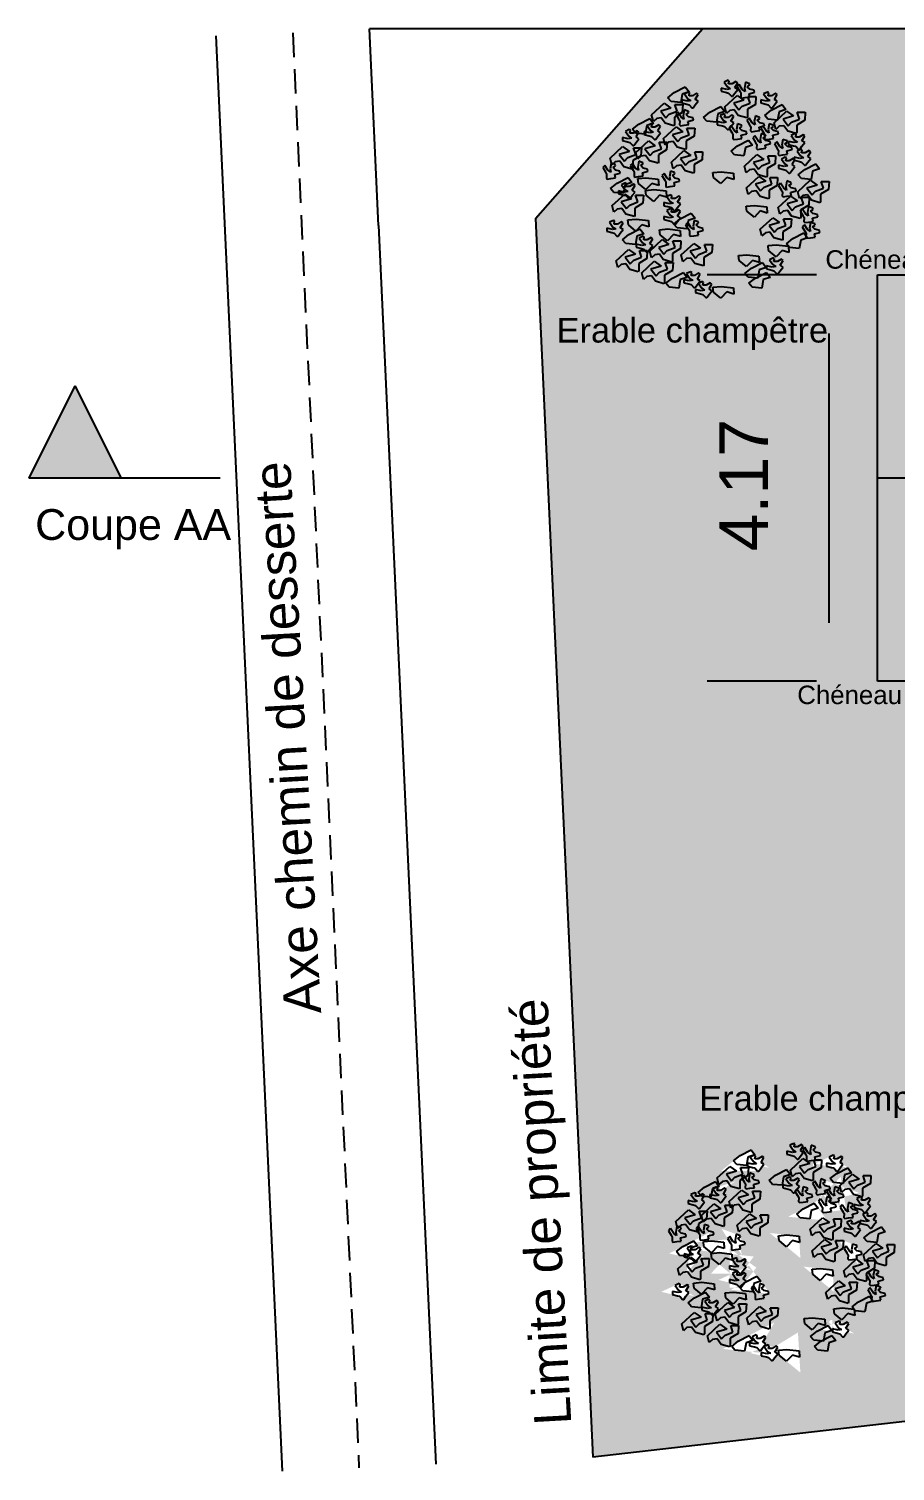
# Model space of a CAD drawing. Header units: millimetres. Extents: x 2331 to 2518, y 1657 to 1762.
# Drawn here: x 2482.19 to 2491.09, y 1734.57 to 1749.39 of the extents above; entities that cross this region are included whole.
import ezdxf

# ---------------------------------------------------------------- set-up
doc = ezdxf.new("R2010")
doc.units = ezdxf.units.MM
doc.linetypes.add('CACHE', pattern=[0.375, 0.25, -0.125])
for name, color, linetype in [('Cotations', 1, 'Continuous'), ('Espaces verts', 82, 'Continuous'), ('LimitesCommunes', 6, 'Continuous'), ('LimitesLot', 5, 'Continuous'), ('Maison', 7, 'Continuous'), ('Texte', 7, 'Continuous')]:
    doc.layers.add(name, color=color, linetype=linetype)
doc.styles.get("Standard").update_dxf_attribs({"font": 'arial.ttf'})
doc.dimstyles.new('ISO-25', dxfattribs={"dimtxt": 2.5, "dimasz": 2.5, "dimexe": 1.25, "dimexo": 0.625, "dimtad": 1, "dimtxsty": 'Standard', "dimcen": 2.5, "dimadec": 0, "dimazin": 0, "dimtfac": 1, "dimtmove": 0, "dimatfit": 3, "dimfxl": 1, "dimarcsym": 0})

# ---------------------------------------------------------------- blocks, each defined once
blk = doc.blocks.new('*D106')
at = {"layer": 'Cotations', "color": 0, "lineweight": -2, "transparency": 16777216}
for p, q in [((2490.907, 1745.398), (2490.907, 1746.473)), ((2500.704, 1745.398), (2500.704, 1746.473)), ((2491.507, 1745.223), (2500.104, 1745.223))]:
    blk.add_line(p, q, dxfattribs=at)
at = {"layer": 'Cotations', "color": 0, "transparency": 16777216}
for points in [[(2491.507, 1745.323), (2491.507, 1745.123), (2490.907, 1745.223)], [(2500.104, 1745.323), (2500.104, 1745.123), (2500.704, 1745.223)]]:
    blk.add_solid(points, dxfattribs=at)
at = {"layer": 'Defpoints', "color": 0, "transparency": 16777216}
for p in [(2500.704, 1745.223), (2490.907, 1744.773), (2500.704, 1744.773)]:
    blk.add_point(p, dxfattribs=at)
at = {"layer": 'Cotations', "color": 0, "transparency": 16777216, "insert": (2493.658, 1746.103), "char_height": 0.5, "attachment_point": 5}
blk.add_mtext('9.80', dxfattribs=at)
blk = doc.blocks.new('*D108')
at = {"layer": 'Cotations', "color": 0, "lineweight": -2, "transparency": 16777216}
for p, q in [((2490.282, 1746.859), (2489.16, 1746.859)), ((2490.41, 1743.287), (2490.41, 1746.259)), ((2490.282, 1742.687), (2489.16, 1742.687))]:
    blk.add_line(p, q, dxfattribs=at)
at = {"layer": 'Cotations', "color": 0, "transparency": 16777216}
for points in [[(2490.31, 1746.259), (2490.51, 1746.259), (2490.41, 1746.859)], [(2490.31, 1743.287), (2490.51, 1743.287), (2490.41, 1742.687)]]:
    blk.add_solid(points, dxfattribs=at)
at = {"layer": 'Defpoints', "color": 0, "transparency": 16777216}
for p in [(2490.41, 1746.859), (2490.907, 1746.859), (2490.907, 1742.687)]:
    blk.add_point(p, dxfattribs=at)
at = {"layer": 'Cotations', "color": 0, "transparency": 16777216, "insert": (2489.534, 1744.7), "char_height": 0.5, "attachment_point": 5, "rotation": 90}
blk.add_mtext('4.17', dxfattribs=at)
blk = doc.blocks.new('BRANCHO1', base_point=(16.66, 36.12))
for p, q in [((16.573, 36.1498), (16.6363, 36.2083)), ((16.6707, 36.1837), (16.619, 36.1683)), ((16.619, 36.1683), (16.6449, 36.1344)), ((16.6363, 36.2083), (16.6707, 36.1837)), ((16.6622, 36.1529), (16.7024, 36.1683)), ((16.7024, 36.1683), (16.6909, 36.2022)), ((16.6909, 36.2022), (16.7311, 36.2022)), ((16.7311, 36.2022), (16.7283, 36.1621)), ((16.5817, 36.1159), (16.573, 36.1498)), ((16.5989, 36.1313), (16.5817, 36.1159)), ((16.6219, 36.1344), (16.5989, 36.1313)), ((16.642, 36.1067), (16.6219, 36.1344)), ((16.6851, 36.0944), (16.642, 36.1067)), ((16.6449, 36.1344), (16.6622, 36.1529)), ((16.688, 36.1005), (16.6851, 36.0944)), ((16.7283, 36.1621), (16.688, 36.1375)), ((16.688, 36.1375), (16.688, 36.1005))]:
    blk.add_line(p, q)
blk = doc.blocks.new('BRANCHO2', base_point=(16.83, 36.07))
for p, q in [((16.7826, 36.0972), (16.8244, 36.1012)), ((16.7857, 36.0721), (16.7826, 36.0972)), ((16.8244, 36.1012), (16.8867, 36.0942)), ((16.8867, 36.0942), (16.8887, 36.0624)), ((16.8235, 36.041), (16.7857, 36.0721)), ((16.8534, 36.0726), (16.8235, 36.041)), ((16.8887, 36.0624), (16.8534, 36.0726))]:
    blk.add_line(p, q)
blk = doc.blocks.new('BRANCHO3', base_point=(16.71, 35.96))
for p, q in [((16.6899, 36.0349), (16.6698, 36.0256)), ((16.6698, 36.0256), (16.687, 36.001)), ((16.6956, 36.0318), (16.6899, 36.0349)), ((16.6927, 36.0165), (16.6956, 36.0318)), ((16.7301, 36.0288), (16.71, 36.0165)), ((16.7243, 35.9979), (16.7387, 36.0226)), ((16.7387, 36.0226), (16.7301, 36.0288)), ((16.6554, 35.9949), (16.6554, 35.9795)), ((16.6841, 35.9887), (16.6554, 35.9949)), ((16.6554, 35.9795), (16.6812, 35.9733)), ((16.6812, 35.9733), (16.6927, 35.9702)), ((16.7014, 35.9918), (16.6841, 35.9887)), ((16.687, 36.001), (16.7014, 35.9918)), ((16.71, 36.0165), (16.6927, 36.0165)), ((16.6927, 35.9702), (16.7071, 35.9548)), ((16.7071, 35.9548), (16.7128, 35.9548)), ((16.7128, 35.9548), (16.7243, 35.9702)), ((16.7387, 35.9887), (16.7243, 35.9979)), ((16.7243, 35.9702), (16.7387, 35.9887))]:
    blk.add_line(p, q)

msp = doc.modelspace()

# ---------------------------------------------------------------- hatches: boundary and pattern name
at = {"layer": 'Espaces verts', "transparency": 33554508}
h = msp.add_hatch(color=256, dxfattribs=at)
h.dxf.hatch_style = 1
h.paths.add_polyline_path([(2493.119, 1741.107), (2493.119, 1742.687), (2490.907, 1742.687), (2490.907, 1746.859), (2492.74, 1746.859), (2492.74, 1749.387), (2489.11, 1749.387), (2487.397, 1747.44), (2487.984, 1734.717), (2500.606, 1736.164), (2500.211, 1739.968), (2500.798, 1740.03), (2500.515, 1742.687), (2498.492, 1742.687), (2498.492, 1741.107)])
h.paths.add_polyline_path([(2497.134, 1738.077), (2497.162, 1738.066), (2497.187, 1738.109)], flags=16)
h.paths.add_polyline_path([(2496.613, 1737.213), (2496.613, 1737.125), (2496.642, 1737.136), (2496.616, 1737.213)], flags=16)
h.paths.add_polyline_path([(2496.971, 1737.995), (2496.786, 1737.937), (2496.833, 1737.911)], flags=16)
h.paths.add_polyline_path([(2496.711, 1737.472), (2496.585, 1737.257), (2496.695, 1737.186), (2496.685, 1737.199), (2496.622, 1737.212), (2496.596, 1737.215), (2496.585, 1737.201), (2496.465, 1737.039), (2496.494, 1737.208), (2496.292, 1737.256)], flags=16)
h.paths.add_polyline_path([(2496.39, 1737.294), (2496.415, 1737.315), (2496.521, 1737.201), (2496.338, 1737.25), (2496.371, 1737.266), (2496.346, 1737.294)], flags=0)
h.paths.add_polyline_path([(2496.948, 1737.025), (2496.533, 1737.367), (2496.925, 1737.404)], flags=16)
h.paths.add_polyline_path([(2496.394, 1736.947), (2496.448, 1736.917), (2496.475, 1736.934), (2496.493, 1736.922), (2496.463, 1736.872), (2496.549, 1736.817), (2496.477, 1736.832), (2496.463, 1736.815), (2496.44, 1736.784), (2496.428, 1736.784), (2496.399, 1736.815), (2496.376, 1736.822), (2496.209, 1736.861)], flags=16)
h.paths.add_polyline_path([(2497.169, 1737.825), (2497.14, 1737.911), (2497.14, 1737.814)], flags=16)
h.paths.add_polyline_path([(2497.186, 1737.11), (2497.051, 1736.937), (2497.028, 1736.906), (2496.912, 1736.906), (2496.912, 1737.306)], flags=16)
h.paths.add_polyline_path([(2497.111, 1737.128), (2497.328, 1736.842), (2496.924, 1736.883), (2497.001, 1736.922), (2496.987, 1736.937), (2496.964, 1736.943), (2496.797, 1736.983)], flags=16)
h.paths.add_polyline_path([(2497.159, 1737.224), (2497.08, 1737.117), (2497.137, 1737.08), (2497.065, 1737.096), (2497.051, 1737.079), (2497.028, 1737.048), (2496.718, 1737.048), (2496.807, 1737.141), (2496.635, 1737.283)], flags=16)
h.paths.add_polyline_path([(2496.736, 1736.372), (2496.726, 1736.362), (2496.757, 1736.374)], flags=16)
h.paths.add_polyline_path([(2497.132, 1738.319), (2497.201, 1738.227), (2497.205, 1738.227), (2497.246, 1738.252), (2497.263, 1738.24), (2497.234, 1738.19), (2497.319, 1738.135), (2497.247, 1738.15), (2497.234, 1738.133), (2497.211, 1738.102), (2496.824, 1738.102), (2497.019, 1738.26)], flags=16)
h.paths.add_polyline_path([(2497.072, 1737.35), (2497.016, 1737.335), (2497.038, 1737.236), (2496.998, 1737.298), (2496.977, 1737.296), (2496.938, 1737.29), (2496.93, 1737.298), (2496.931, 1737.341), (2496.919, 1737.362), (2496.829, 1737.508), (2497.02, 1737.438), (2497.037, 1737.379), (2497.069, 1737.371)], flags=16)
h.paths.add_polyline_path([(2497.798, 1738.15), (2497.769, 1738.235), (2497.769, 1738.139)], flags=16)
h.paths.add_polyline_path([(2497.552, 1737.954), (2497.406, 1738.048), (2497.496, 1737.953), (2497.517, 1737.948)], flags=16)
h.paths.add_polyline_path([(2497.593, 1738.299), (2497.447, 1738.393), (2497.536, 1738.297), (2497.558, 1738.293)], flags=16)
h.paths.add_polyline_path([(2497.281, 1736.872), (2497.311, 1736.865), (2497.265, 1736.925)], flags=0)
h.paths.add_polyline_path([(2497.624, 1737.432), (2497.638, 1737.207), (2497.324, 1737.465)], flags=16)
h.paths.add_polyline_path([(2497.78, 1737.771), (2497.916, 1737.592), (2497.512, 1737.633)], flags=16)
h.paths.add_polyline_path([(2497.352, 1736.629), (2497.323, 1736.715), (2497.323, 1736.618)], flags=16)
h.paths.add_polyline_path([(2497.306, 1736.318), (2497.36, 1736.289), (2497.613, 1736.443), (2497.638, 1736.031), (2497.442, 1736.192), (2497.389, 1736.204), (2497.376, 1736.187), (2497.353, 1736.155), (2497.341, 1736.155), (2497.312, 1736.187), (2497.289, 1736.193), (2497.121, 1736.233)], flags=16)
h.paths.add_polyline_path([(2497.312, 1736.28), (2497.347, 1736.28), (2497.356, 1736.286), (2497.315, 1736.295)], flags=16)
h.paths.add_polyline_path([(2497.373, 1736.547), (2497.254, 1736.344), (2497.34, 1736.289), (2497.267, 1736.305), (2497.254, 1736.288), (2497.216, 1736.236), (2496.843, 1736.274)], flags=16)
h.paths.add_polyline_path([(2490.756, 1737.355), (2490.745, 1737.368), (2490.743, 1737.355)], flags=16)
h.paths.add_polyline_path([(2490.586, 1737.259), (2490.387, 1737.234), (2490.349, 1737.229), (2490.256, 1737.321), (2490.53, 1737.595)], flags=16)
h.paths.add_polyline_path([(2490.508, 1737.376), (2490.529, 1737.276), (2490.489, 1737.338), (2490.468, 1737.336), (2490.359, 1737.32), (2490.354, 1737.346), (2490.311, 1737.415), (2490.288, 1737.411), (2490.28, 1737.42), (2490.281, 1737.462), (2490.269, 1737.483), (2490.179, 1737.63), (2490.717, 1737.431)], flags=16)
h.paths.add_polyline_path([(2490.552, 1737.793), (2490.523, 1737.743), (2490.608, 1737.688), (2490.536, 1737.704), (2490.523, 1737.687), (2490.5, 1737.656), (2490.488, 1737.656), (2490.459, 1737.687), (2490.436, 1737.693), (2490.268, 1737.733), (2490.453, 1737.818), (2490.507, 1737.789), (2490.535, 1737.806)], flags=16)
h.paths.add_polyline_path([(2490.468, 1737.336), (2490.425, 1737.329), (2490.433, 1737.321), (2490.513, 1737.302), (2490.489, 1737.338)], flags=0)
h.paths.add_polyline_path([(2490.613, 1736.594), (2490.603, 1736.585), (2490.634, 1736.597)], flags=16)
h.paths.add_polyline_path([(2490.289, 1736.797), (2490.279, 1736.788), (2490.31, 1736.8)], flags=16)
h.paths.add_polyline_path([(2490.743, 1736.823), (2490.746, 1736.802), (2490.69, 1736.788), (2490.712, 1736.688), (2490.672, 1736.75), (2490.651, 1736.748), (2490.612, 1736.742), (2490.604, 1736.75), (2490.605, 1736.793), (2490.593, 1736.814), (2490.503, 1736.96), (2490.694, 1736.89), (2490.712, 1736.831)], flags=16)
h.paths.add_polyline_path([(2490.816, 1736.756), (2490.806, 1736.747), (2490.837, 1736.759)], flags=16)
h.paths.add_polyline_path([(2498.001, 1737.541), (2497.971, 1737.627), (2497.971, 1737.53)], flags=16)
h.paths.add_polyline_path([(2498.305, 1737.987), (2498.276, 1738.073), (2498.276, 1737.976)], flags=16)
h.paths.add_polyline_path([(2498.108, 1737.706), (2497.909, 1737.681), (2497.871, 1737.675), (2497.778, 1737.768), (2498.052, 1738.042)], flags=16)
h.paths.add_polyline_path([(2497.999, 1738.177), (2497.852, 1738.271), (2497.942, 1738.176), (2497.963, 1738.171)], flags=16)
h.paths.add_polyline_path([(2497.969, 1737.087), (2497.982, 1736.863), (2497.669, 1737.121)], flags=16)
h.paths.add_polyline_path([(2497.966, 1736.456), (2497.966, 1736.571), (2497.953, 1736.573), (2497.928, 1736.552), (2498.002, 1736.472), (2498.024, 1736.467), (2498.045, 1736.471), (2497.958, 1736.497), (2497.954, 1736.472)], flags=16)
h.paths.add_polyline_path([(2490.276, 1737.703), (2490.247, 1737.789), (2490.247, 1737.692)], flags=16)
h.paths.add_polyline_path([(2490.066, 1737.628), (2490.056, 1737.619), (2490.087, 1737.631)], flags=16)
h.paths.add_polyline_path([(2490.419, 1737.493), (2490.422, 1737.471), (2490.366, 1737.457), (2490.388, 1737.357), (2490.348, 1737.42), (2490.326, 1737.417), (2490.288, 1737.411), (2490.28, 1737.42), (2490.281, 1737.462), (2490.269, 1737.483), (2490.179, 1737.63), (2490.37, 1737.559), (2490.387, 1737.5)], flags=16)
h.paths.add_polyline_path([(2498.548, 1737.278), (2498.519, 1737.363), (2498.519, 1737.267)], flags=16)
h.paths.add_polyline_path([(2498.345, 1737.116), (2498.316, 1737.201), (2498.316, 1737.104)], flags=16)
h.paths.add_polyline_path([(2498.269, 1737.249), (2498.213, 1737.234), (2498.234, 1737.135), (2498.194, 1737.197), (2498.173, 1737.194), (2498.134, 1737.189), (2498.126, 1737.197), (2498.128, 1737.24), (2498.116, 1737.261), (2498.025, 1737.407), (2498.216, 1737.336), (2498.234, 1737.277), (2498.265, 1737.27)], flags=16)
h.paths.add_polyline_path([(2498.163, 1736.892), (2498.134, 1736.978), (2498.134, 1736.881)], flags=16)
h.paths.add_polyline_path([(2490.431, 1736.371), (2490.421, 1736.362), (2490.452, 1736.374)], flags=16)
h.paths.add_polyline_path([(2489.99, 1737.186), (2490.258, 1737.325), (2490.394, 1737.145)], flags=16)
h.paths.add_polyline_path([(2490.251, 1737.408), (2490.177, 1737.456), (2490.165, 1737.447), (2490.19, 1737.423)], flags=16)
h.paths.add_polyline_path([(2498.036, 1736.561), (2498.09, 1736.532), (2498.118, 1736.549), (2498.135, 1736.536), (2498.106, 1736.486), (2498.191, 1736.431), (2498.119, 1736.447), (2498.106, 1736.43), (2498.083, 1736.399), (2498.071, 1736.399), (2498.042, 1736.43), (2498.019, 1736.436), (2497.851, 1736.476)], flags=16)
h.paths.add_polyline_path([(2490.447, 1736.64), (2490.46, 1736.416), (2490.147, 1736.674)], flags=16)
h.paths.add_polyline_path([(2490.444, 1736.01), (2490.444, 1736.125), (2490.431, 1736.126), (2490.406, 1736.106), (2490.48, 1736.026), (2490.502, 1736.021), (2490.523, 1736.025), (2490.436, 1736.05), (2490.432, 1736.026)], flags=16)
h.paths.add_polyline_path([(2490.584, 1735.984), (2490.56, 1735.952), (2490.549, 1735.952), (2490.52, 1735.984), (2490.496, 1735.99), (2490.329, 1736.03), (2490.514, 1736.115), (2490.568, 1736.085), (2490.596, 1736.102), (2490.613, 1736.09), (2490.584, 1736.04), (2490.669, 1735.985), (2490.597, 1736)], flags=16)
h.paths.add_polyline_path([(2490.102, 1736.985), (2490.116, 1736.761), (2489.802, 1737.019)], flags=16)
h.paths.add_polyline_path([(2489.518, 1737.061), (2489.508, 1737.052), (2489.533, 1737.061), (2489.534, 1737.063)], flags=16)
h.paths.add_polyline_path([(2489.741, 1737.793), (2489.712, 1737.743), (2489.797, 1737.688), (2489.725, 1737.704), (2489.712, 1737.687), (2489.689, 1737.656), (2489.302, 1737.656), (2489.496, 1737.814), (2489.609, 1737.872), (2489.679, 1737.781), (2489.683, 1737.781), (2489.724, 1737.806)], flags=16)
h.paths.add_polyline_path([(2489.62, 1736.107), (2489.61, 1736.098), (2489.64, 1736.11)], flags=16)
h.paths.add_polyline_path([(2489.426, 1736.578), (2489.011, 1736.92), (2489.403, 1736.957)], flags=16)
h.paths.add_polyline_path([(2489.529, 1736.49), (2489.506, 1736.459), (2489.389, 1736.459), (2489.389, 1736.86), (2489.664, 1736.663)], flags=16)
h.paths.add_polyline_path([(2489.402, 1736.436), (2489.479, 1736.476), (2489.465, 1736.49), (2489.442, 1736.497), (2489.275, 1736.537), (2489.589, 1736.681), (2489.806, 1736.395)], flags=16)
h.paths.add_polyline_path([(2489.535, 1736.498), (2489.529, 1736.49), (2489.505, 1736.458), (2489.612, 1736.492), (2489.546, 1736.507)], flags=0)
h.paths.add_polyline_path([(2489.759, 1736.425), (2489.789, 1736.418), (2489.743, 1736.479)], flags=0)
h.paths.add_polyline_path([(2489.547, 1736.925), (2489.55, 1736.904), (2489.494, 1736.889), (2489.516, 1736.79), (2489.476, 1736.852), (2489.454, 1736.849), (2489.416, 1736.844), (2489.408, 1736.852), (2489.409, 1736.894), (2489.397, 1736.915), (2489.307, 1737.062), (2489.498, 1736.991), (2489.515, 1736.932)], flags=16)
h.paths.add_polyline_path([(2489.79, 1735.834), (2489.825, 1735.834), (2489.834, 1735.839), (2489.792, 1735.848)], flags=16)
h.paths.add_polyline_path([(2490.116, 1735.585), (2489.92, 1735.746), (2489.867, 1735.757), (2489.854, 1735.74), (2489.83, 1735.709), (2489.819, 1735.709), (2489.79, 1735.74), (2489.766, 1735.747), (2489.599, 1735.786), (2489.784, 1735.871), (2489.838, 1735.842), (2490.091, 1735.997)], flags=16)
h.paths.add_polyline_path([(2489.558, 1736.67), (2489.615, 1736.634), (2489.542, 1736.649), (2489.529, 1736.632), (2489.506, 1736.601), (2489.196, 1736.601), (2489.284, 1736.695), (2489.113, 1736.836), (2489.637, 1736.777)], flags=16)
h.paths.add_polyline_path([(2489.449, 1737.549), (2489.263, 1737.49), (2489.311, 1737.464)], flags=16)
h.paths.add_polyline_path([(2489.214, 1735.925), (2489.204, 1735.916), (2489.235, 1735.928)], flags=16)
h.paths.add_polyline_path([(2489.732, 1735.842), (2489.694, 1735.79), (2489.321, 1735.828), (2489.85, 1736.101), (2489.732, 1735.898), (2489.817, 1735.843), (2489.745, 1735.858)], flags=16)
h.paths.add_polyline_path([(2488.91, 1736.614), (2488.9, 1736.605), (2488.931, 1736.617)], flags=16)
h.paths.add_polyline_path([(2489.173, 1736.74), (2489.163, 1736.752), (2489.099, 1736.766), (2489.074, 1736.769), (2489.063, 1736.754), (2488.943, 1736.593), (2488.972, 1736.761), (2488.769, 1736.809), (2489.188, 1737.026), (2489.063, 1736.81)], flags=16)
h.paths.add_polyline_path([(2488.892, 1736.868), (2488.999, 1736.754), (2488.816, 1736.804), (2488.849, 1736.819), (2488.824, 1736.848), (2488.867, 1736.848)], flags=0)
h.paths.add_polyline_path([(2489.027, 1736.37), (2488.954, 1736.386), (2488.941, 1736.369), (2488.918, 1736.338), (2488.906, 1736.338), (2488.877, 1736.369), (2488.854, 1736.375), (2488.687, 1736.415), (2488.871, 1736.5), (2488.925, 1736.471), (2488.953, 1736.488), (2488.97, 1736.475), (2488.941, 1736.425)], flags=16)
at = {"layer": 'Maison', "true_color": 0x991b1e, "transparency": 33554508}
h = msp.add_hatch(color=244, dxfattribs=at)
h.dxf.hatch_style = 1
h.paths.add_polyline_path([(2500.704, 1746.859), (2490.907, 1746.859), (2490.907, 1744.773), (2500.704, 1744.773)])
h.paths.add_polyline_path([(2500.704, 1744.773), (2490.907, 1744.773), (2490.907, 1742.687), (2493.119, 1742.687), (2493.119, 1741.107), (2498.492, 1741.107), (2498.492, 1742.687), (2500.704, 1742.687)])
h.paths.add_polyline_path([(2498.492, 1749.387), (2492.74, 1749.387), (2492.74, 1746.859), (2498.492, 1746.859)])
h.paths.add_polyline_path([(2502.696, 1746.669), (2500.704, 1746.669), (2500.704, 1742.876), (2503.088, 1742.876)])
at = {"layer": 'Texte', "true_color": 0x939598, "transparency": 33554508}
h = msp.add_hatch(color=252, dxfattribs=at)
h.dxf.hatch_style = 1
h.paths.add_polyline_path([(2482.667, 1745.721), (2482.193, 1744.773), (2483.141, 1744.773)])

# ---------------------------------------------------------------- linework, layer by layer
at = {"layer": 'LimitesCommunes', "transparency": 33554636}
for p, q in [((2484.113, 1749.314), (2484.793, 1734.573)), ((2489.11, 1749.387), (2485.692, 1749.387)), ((2485.785, 1747.366), (2485.692, 1749.387)), ((2485.785, 1747.366), (2486.372, 1734.643))]:
    msp.add_line(p, q, dxfattribs=at)
at = {"layer": 'LimitesCommunes', "linetype": 'CACHE', "transparency": 33554636}
msp.add_line((2484.903, 1749.347), (2485.583, 1734.607), dxfattribs=at)
at = {"layer": 'LimitesLot', "transparency": 33554636}
for p, q in [((2487.397, 1747.44), (2489.11, 1749.387)), ((2502.416, 1749.387), (2489.11, 1749.387)), ((2487.397, 1747.44), (2487.984, 1734.717)), ((2500.606, 1736.164), (2487.984, 1734.717))]:
    msp.add_line(p, q, dxfattribs=at)
at = {"layer": 'Maison', "transparency": 33554636}
for p, q in [((2490.907, 1742.687), (2490.907, 1746.859)), ((2490.907, 1746.859), (2500.704, 1746.859)), ((2500.704, 1744.773), (2490.907, 1744.773)), ((2493.119, 1742.687), (2490.907, 1742.687))]:
    msp.add_line(p, q, dxfattribs=at)
at = {"layer": 'Texte', "transparency": 33554636}
for p, q in [((2482.667, 1745.721), (2482.193, 1744.773)), ((2482.667, 1745.721), (2483.141, 1744.773)), ((2484.159, 1744.773), (2482.193, 1744.773))]:
    msp.add_line(p, q, dxfattribs=at)

# ---------------------------------------------------------------- block references
at = {"layer": 'Espaces verts', "transparency": 33554636, "xscale": 2.027792129626607, "yscale": 2.027792129626607, "zscale": 2.027792129626607}
for name, p in [('BRANCHO3', (2489.414, 1748.707)), ('BRANCHO3', (2489.008, 1748.586)), ('BRANCHO1', (2489.515, 1748.525)), ('BRANCHO3', (2489.82, 1748.586)), ('BRANCHO1', (2488.765, 1748.444)), ('BRANCHO1', (2490.022, 1748.363)), ('BRANCHO3', (2488.623, 1748.261)), ('BRANCHO3', (2489.373, 1748.363)), ('BRANCHO3', (2488.4, 1748.2)), ('BRANCHO1', (2488.887, 1748.2)), ('BRANCHO3', (2490.103, 1748.16)), ('BRANCHO1', (2488.339, 1747.998)), ('BRANCHO1', (2488.603, 1748.058)), ('BRANCHO1', (2488.968, 1747.957)), ('BRANCHO1', (2489.718, 1747.916)), ('BRANCHO3', (2490.164, 1747.998)), ('BRANCHO3', (2490.002, 1747.916)), ('BRANCHO3', (2488.36, 1747.653)), ('BRANCHO2', (2488.542, 1747.795)), ('BRANCHO2', (2489.313, 1747.856)), ('BRANCHO1', (2489.738, 1747.693)), ('BRANCHO1', (2490.266, 1747.653)), ('BRANCHO1', (2488.36, 1747.511)), ('BRANCHO2', (2488.623, 1747.673)), ('BRANCHO3', (2488.826, 1747.531)), ('BRANCHO1', (2490.063, 1747.491)), ('BRANCHO3', (2488.826, 1747.389)), ('BRANCHO2', (2489.657, 1747.511)), ('BRANCHO3', (2488.238, 1747.268)), ('BRANCHO2', (2488.441, 1747.369)), ('BRANCHO1', (2489.88, 1747.268)), ('BRANCHO3', (2488.542, 1747.105)), ('BRANCHO1', (2488.745, 1747.044)), ('BRANCHO2', (2488.765, 1747.268)), ('BRANCHO1', (2488.4, 1746.943)), ('BRANCHO1', (2489.069, 1747.004)), ('BRANCHO2', (2489.576, 1747.004)), ('BRANCHO2', (2489.88, 1747.105)), ('BRANCHO1', (2488.664, 1746.821)), ('BRANCHO3', (2489.88, 1746.882)), ('BRANCHO3', (2489.029, 1746.74)), ('BRANCHO3', (2489.15, 1746.639)), ('BRANCHO2', (2489.313, 1746.679)), ('BRANCHO3', (2490.088, 1737.788)), ('BRANCHO3', (2489.683, 1737.666)), ('BRANCHO1', (2490.19, 1737.605)), ('BRANCHO3', (2490.494, 1737.666)), ('BRANCHO1', (2489.439, 1737.524)), ('BRANCHO3', (2490.048, 1737.443)), ('BRANCHO1', (2490.697, 1737.443)), ('BRANCHO3', (2489.074, 1737.281)), ('BRANCHO3', (2489.297, 1737.342)), ('BRANCHO1', (2489.561, 1737.281)), ('BRANCHO1', (2489.277, 1737.139)), ('BRANCHO3', (2490.778, 1737.24)), ('BRANCHO1', (2489.014, 1737.078)), ('BRANCHO1', (2489.642, 1737.038)), ('BRANCHO1', (2490.392, 1736.997)), ('BRANCHO3', (2490.676, 1736.997)), ('BRANCHO3', (2490.839, 1737.078)), ('BRANCHO2', (2489.987, 1736.936)), ('BRANCHO3', (2489.034, 1736.733)), ('BRANCHO2', (2489.216, 1736.875)), ('BRANCHO1', (2490.413, 1736.774)), ('BRANCHO1', (2490.94, 1736.733)), ('BRANCHO1', (2489.034, 1736.591)), ('BRANCHO2', (2489.297, 1736.754)), ('BRANCHO3', (2489.5, 1736.612)), ('BRANCHO1', (2490.737, 1736.571)), ('BRANCHO3', (2489.5, 1736.47)), ('BRANCHO2', (2490.332, 1736.591)), ('BRANCHO3', (2488.912, 1736.348)), ('BRANCHO2', (2489.115, 1736.449)), ('BRANCHO2', (2489.439, 1736.348)), ('BRANCHO1', (2490.555, 1736.348)), ('BRANCHO3', (2489.216, 1736.186)), ('BRANCHO1', (2489.419, 1736.125)), ('BRANCHO1', (2489.744, 1736.084)), ('BRANCHO2', (2490.555, 1736.186)), ('BRANCHO1', (2489.074, 1736.024)), ('BRANCHO2', (2490.251, 1736.084)), ('BRANCHO3', (2490.555, 1735.963)), ('BRANCHO1', (2489.338, 1735.902)), ('BRANCHO3', (2489.703, 1735.821)), ('BRANCHO3', (2489.825, 1735.719)), ('BRANCHO2', (2489.987, 1735.76))]:
    msp.add_blockref(name, p, dxfattribs=at)
at = {"layer": 'Espaces verts', "transparency": 33554636}
for name, p, xscale, yscale, zscale, rotation in [('BRANCHO3', (2489.515, 1748.687), 2.027792129626608, 2.027792129626608, 2.027792129626608, 315.0000000000102), ('BRANCHO2', (2488.866, 1748.687), 2.027792129626607, 2.027792129626607, 2.027792129626607, 33.69006752598447), ('BRANCHO3', (2488.887, 1748.403), 2.027792129626608, 2.027792129626608, 2.027792129626608, 315.0000000000102), ('BRANCHO2', (2489.232, 1748.484), 2.027792129626607, 2.027792129626607, 2.027792129626607, 33.69006752598447), ('BRANCHO2', (2489.86, 1748.504), 2.027792129626607, 2.027792129626607, 2.027792129626607, 33.69006752598447), ('BRANCHO2', (2488.501, 1748.363), 2.027792129626607, 2.027792129626607, 2.027792129626607, 33.69006752598447), ('BRANCHO3', (2489.434, 1748.261), 2.027792129626608, 2.027792129626608, 2.027792129626608, 315.0000000000102), ('BRANCHO3', (2489.617, 1748.342), 2.027792129626608, 2.027792129626608, 2.027792129626608, 315.0000000000102), ('BRANCHO3', (2489.759, 1748.261), 2.027792129626608, 2.027792129626608, 2.027792129626608, 315.0000000000102), ('BRANCHO2', (2489.515, 1748.139), 2.027792129626607, 2.027792129626607, 2.027792129626607, 33.69006752598447), ('BRANCHO3', (2489.678, 1748.16), 2.027792129626608, 2.027792129626608, 2.027792129626608, 315.0000000000102), ('BRANCHO3', (2489.901, 1748.099), 2.027792129626608, 2.027792129626608, 2.027792129626608, 315.0000000000102), ('BRANCHO3', (2488.136, 1747.856), 2.027792129626608, 2.027792129626608, 2.027792129626608, 315.0000000000102), ('BRANCHO3', (2488.42, 1747.876), 2.027792129626608, 2.027792129626608, 2.027792129626608, 315.0000000000102), ('BRANCHO3', (2488.745, 1747.774), 2.027792129626608, 2.027792129626608, 2.027792129626608, 315.0000000000102), ('BRANCHO2', (2490.205, 1747.896), 2.027792129626607, 2.027792129626607, 2.027792129626607, 33.69006752598447), ('BRANCHO2', (2488.278, 1747.754), 2.027792129626607, 2.027792129626607, 2.027792129626607, 33.69006752598447), ('BRANCHO3', (2489.941, 1747.673), 2.027792129626608, 2.027792129626608, 2.027792129626608, 315.0000000000102), ('BRANCHO2', (2488.927, 1747.389), 2.027792129626607, 2.027792129626607, 2.027792129626607, 33.69006752598447), ('BRANCHO3', (2490.164, 1747.409), 2.027792129626608, 2.027792129626608, 2.027792129626608, 315.0000000000102), ('BRANCHO3', (2488.988, 1747.268), 2.027792129626608, 2.027792129626608, 2.027792129626608, 315.0000000000102), ('BRANCHO3', (2490.185, 1747.247), 2.027792129626608, 2.027792129626608, 2.027792129626608, 315.0000000000102), ('BRANCHO2', (2488.4, 1747.227), 2.027792129626607, 2.027792129626607, 2.027792129626607, 33.69006752598447), ('BRANCHO2', (2490.083, 1747.186), 2.027792129626607, 2.027792129626607, 2.027792129626607, 33.69006752598447), ('BRANCHO2', (2489.657, 1746.882), 2.027792129626607, 2.027792129626607, 2.027792129626607, 33.69006752598447), ('BRANCHO2', (2488.846, 1746.781), 2.027792129626607, 2.027792129626607, 2.027792129626607, 33.69006752598447), ('BRANCHO2', (2489.698, 1746.781), 2.027792129626607, 2.027792129626607, 2.027792129626607, 33.69006752598447), ('BRANCHO2', (2489.541, 1737.768), 2.027792129626607, 2.027792129626607, 2.027792129626607, 33.69006752598447), ('BRANCHO3', (2490.19, 1737.768), 2.027792129626608, 2.027792129626608, 2.027792129626608, 315.0000000000102), ('BRANCHO3', (2489.561, 1737.484), 2.027792129626608, 2.027792129626608, 2.027792129626608, 315.0000000000102), ('BRANCHO2', (2489.906, 1737.565), 2.027792129626607, 2.027792129626607, 2.027792129626607, 33.69006752598447), ('BRANCHO3', (2490.291, 1737.423), 2.027792129626608, 2.027792129626608, 2.027792129626608, 315.0000000000102), ('BRANCHO2', (2490.534, 1737.585), 2.027792129626607, 2.027792129626607, 2.027792129626607, 33.69006752598447), ('BRANCHO2', (2489.176, 1737.443), 2.027792129626607, 2.027792129626607, 2.027792129626607, 33.69006752598447), ('BRANCHO3', (2490.109, 1737.342), 2.027792129626608, 2.027792129626608, 2.027792129626608, 315.0000000000102), ('BRANCHO3', (2490.433, 1737.342), 2.027792129626608, 2.027792129626608, 2.027792129626608, 315.0000000000102), ('BRANCHO2', (2490.19, 1737.22), 2.027792129626607, 2.027792129626607, 2.027792129626607, 33.69006752598447), ('BRANCHO3', (2490.352, 1737.24), 2.027792129626608, 2.027792129626608, 2.027792129626608, 315.0000000000102), ('BRANCHO3', (2490.575, 1737.179), 2.027792129626608, 2.027792129626608, 2.027792129626608, 315.0000000000102), ('BRANCHO3', (2489.095, 1736.956), 2.027792129626608, 2.027792129626608, 2.027792129626608, 315.0000000000102), ('BRANCHO3', (2488.811, 1736.936), 2.027792129626608, 2.027792129626608, 2.027792129626608, 315.0000000000102), ('BRANCHO3', (2489.419, 1736.855), 2.027792129626608, 2.027792129626608, 2.027792129626608, 315.0000000000102), ('BRANCHO2', (2490.879, 1736.977), 2.027792129626607, 2.027792129626607, 2.027792129626607, 33.69006752598447), ('BRANCHO2', (2488.953, 1736.835), 2.027792129626607, 2.027792129626607, 2.027792129626607, 33.69006752598447), ('BRANCHO3', (2490.616, 1736.754), 2.027792129626608, 2.027792129626608, 2.027792129626608, 315.0000000000102), ('BRANCHO2', (2489.602, 1736.47), 2.027792129626607, 2.027792129626607, 2.027792129626607, 33.69006752598447), ('BRANCHO3', (2490.839, 1736.49), 2.027792129626608, 2.027792129626608, 2.027792129626608, 315.0000000000102), ('BRANCHO2', (2489.074, 1736.308), 2.027792129626607, 2.027792129626607, 2.027792129626607, 33.69006752598447), ('BRANCHO3', (2489.662, 1736.348), 2.027792129626608, 2.027792129626608, 2.027792129626608, 315.0000000000102), ('BRANCHO3', (2490.859, 1736.328), 2.027792129626608, 2.027792129626608, 2.027792129626608, 315.0000000000102), ('BRANCHO2', (2490.757, 1736.267), 2.027792129626607, 2.027792129626607, 2.027792129626607, 33.69006752598447), ('BRANCHO2', (2489.521, 1735.861), 2.027792129626607, 2.027792129626607, 2.027792129626607, 33.69006752598447), ('BRANCHO2', (2490.332, 1735.963), 2.027792129626607, 2.027792129626607, 2.027792129626607, 33.69006752598447), ('BRANCHO2', (2490.372, 1735.861), 2.027792129626607, 2.027792129626607, 2.027792129626607, 33.69006752598447)]:
    msp.add_blockref(name, p, dxfattribs=dict(at, xscale=xscale, yscale=yscale, zscale=zscale, rotation=rotation))

# ---------------------------------------------------------------- texts
at = {"layer": 'Texte', "transparency": 33554636, "attachment_point": 1}
for s, width, heights, insert, char_height in [('Chéneau : + 308.93 NGF', 4.84602, [0.371], (2490.373, 1747.113), 0.18963), ('Erable champêtre', 4.58216, [0.551], (2487.613, 1746.418), 0.25284), ('Coupe AA', 4.63344, [0.702], (2482.258, 1744.454), 0.3161), ('Chéneau : + 308.93 NGF', 4.90307, [0.449], (2490.084, 1742.641), 0.18963), ('Erable champêtre', 4.58216, [0.551], (2489.078, 1738.529), 0.25284)]:
    msp.add_mtext_dynamic_manual_height_columns(s, width=width, gutter_width=12.5, heights=heights, dxfattribs=dict(at, insert=insert, char_height=char_height))
at = {"layer": 'Texte', "transparency": 33554636, "char_height": 0.37926, "attachment_point": 1, "rotation": 93.2205}
for s, insert in [('Axe chemin de desserte', (2484.817, 1739.257)), ('Limite de propriété', (2487.386, 1735.034))]:
    msp.add_mtext_dynamic_manual_height_columns(s, width=14.37275, gutter_width=12.5, heights=[2.279], dxfattribs=dict(at, insert=insert))

# ---------------------------------------------------------------- dimensions: what is measured, and where the dimension line sits
at = {"layer": 'Cotations', "transparency": 33554636}
for base, p1, p2, angle, picture, middle in [((2490.41, 1746.859), (2490.907, 1742.687), (2490.907, 1746.859), 90, '*D108', (2490.41, 1744.7)), ((2500.704, 1745.223), (2490.907, 1744.773), (2500.704, 1744.773), 360, '*D106', (2493.658, 1745.223))]:
    dim = msp.add_linear_dim(base=base, p1=p1, p2=p2, angle=angle, dimstyle='ISO-25', override={"dimtxt": 0.5, "dimasz": 0.6, "dimzin": 0, "dimdsep": 46}, dxfattribs=at)
    dim.commit()
    dim.dimension.update_dxf_attribs({"geometry": picture, "text_midpoint": middle, "dimtype": 161})

doc.saveas('drawing.dxf')
